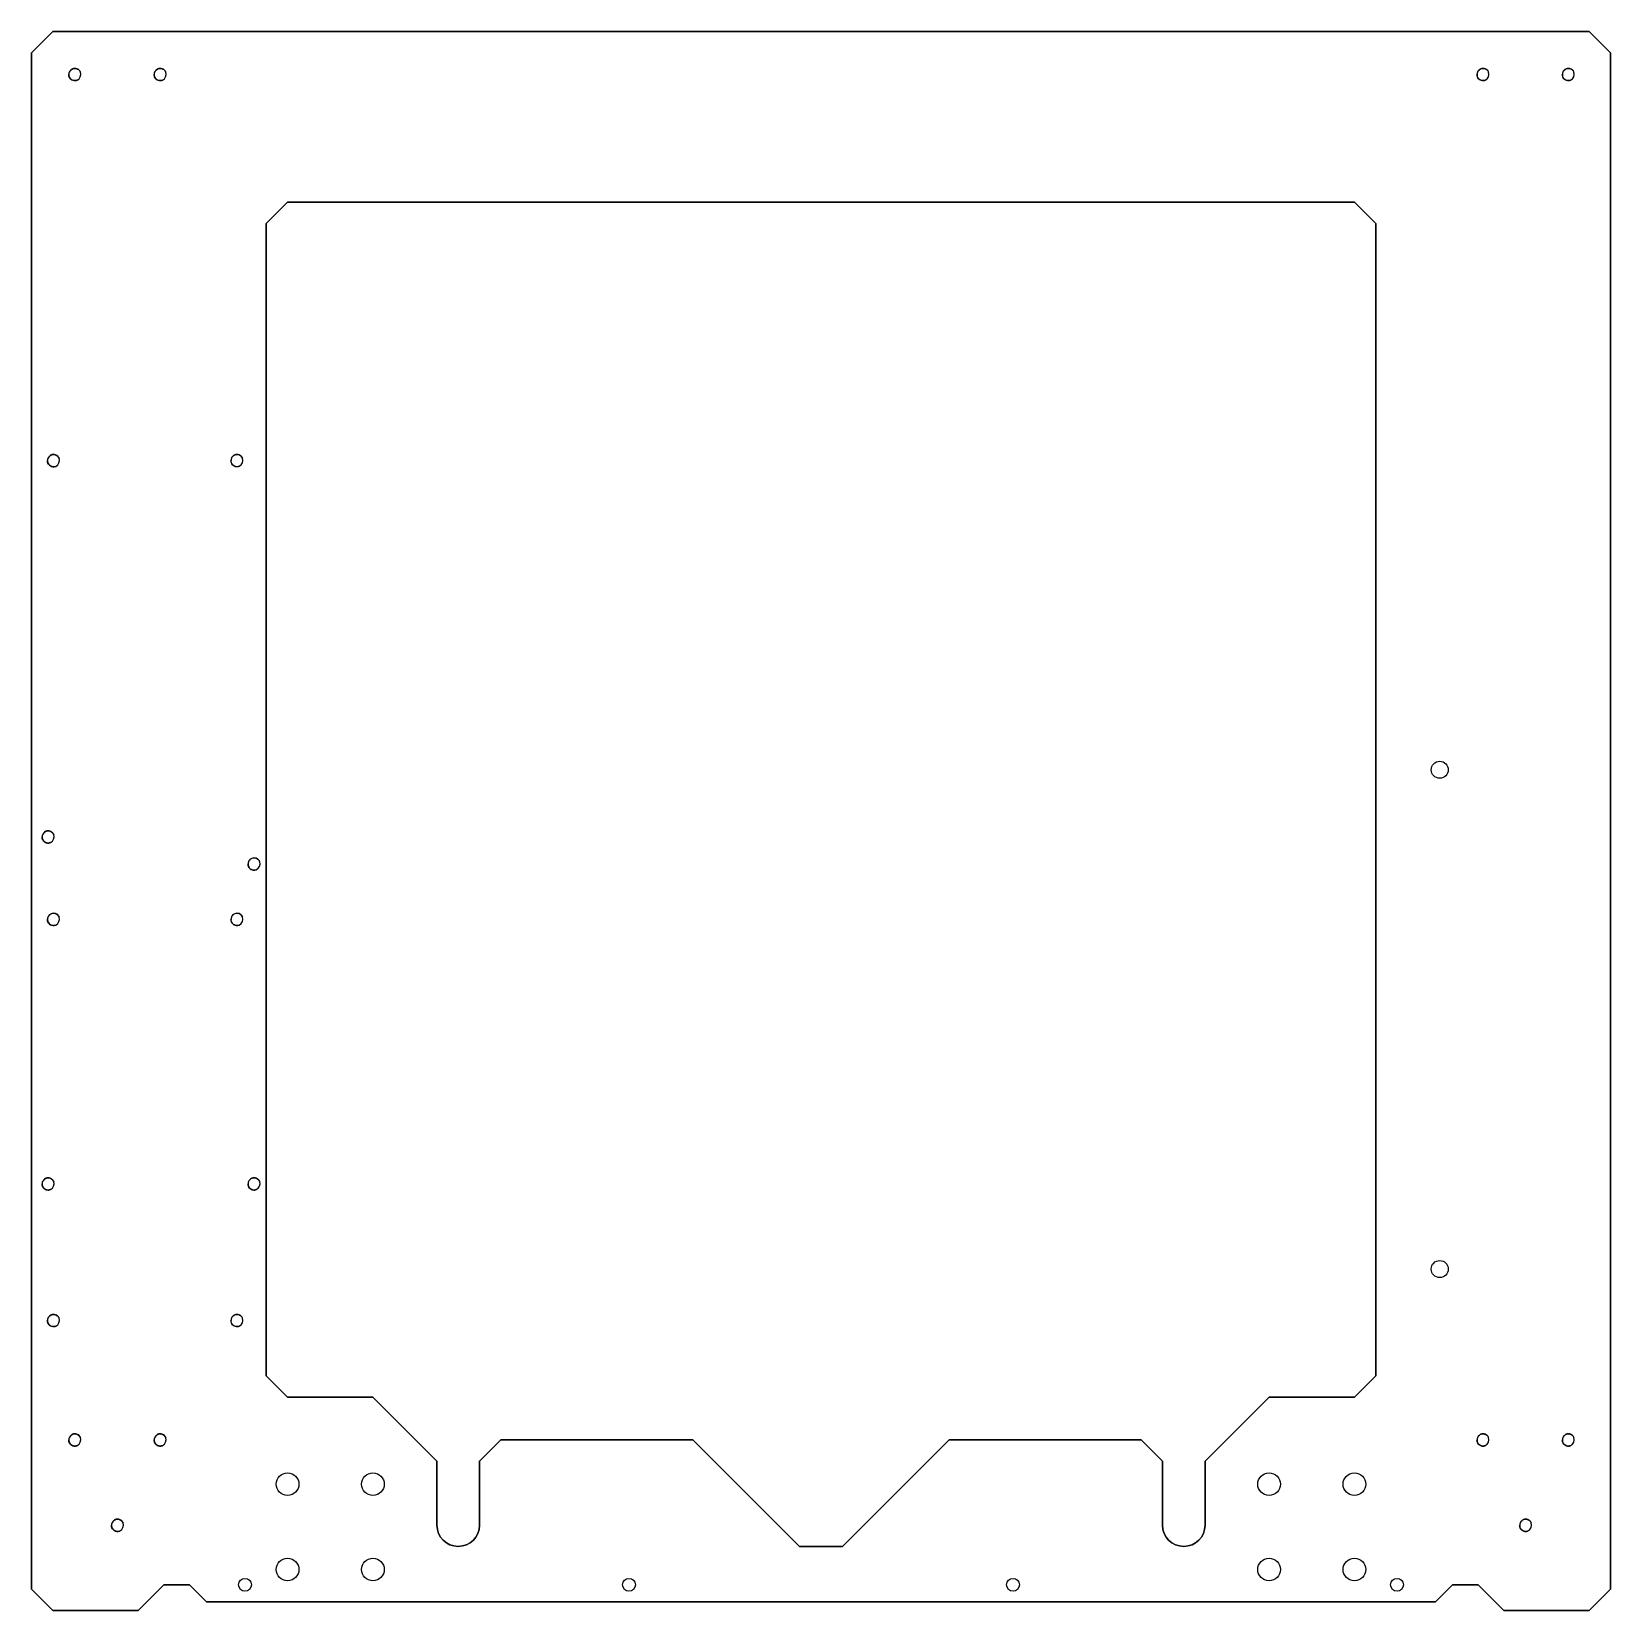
# Model space of a CAD drawing. Header units: millimetres. Extents: x 0 to 370, y 0 to 370.
import ezdxf

# ---------------------------------------------------------------- set-up
doc = ezdxf.new("R2010")
doc.units = ezdxf.units.MM
doc.layers.get('0').update_dxf_attribs({"linetype": 'CONTINUOUS'})

msp = doc.modelspace()

# ---------------------------------------------------------------- linework, layer by layer
for points in [[(5, 370), (365, 370), (370, 365), (370, 5), (365, 0), (345, 0), (339, 6), (333, 6), (329, 2), (41, 2), (37, 6), (31, 6), (25, 0), (5, 0), (0, 5), (0, 365)], [(365, 370), (5, 370), (0, 365), (0, 5), (5, 0), (25, 0), (31, 6), (37, 6), (41, 2), (329, 2), (333, 6), (339, 6), (345, 0), (365, 0), (370, 5), (370, 365)]]:
    msp.add_lwpolyline(points, close=True)
for points in [[(310, 50), (315, 55), (315, 325), (310, 330), (60, 330), (55, 325), (55, 55), (60, 50), (80, 50), (95, 35), (95, 20, 1), (105, 20), (105, 35), (110, 40), (155, 40), (180, 15), (190, 15), (215, 40), (260, 40), (265, 35), (265, 20, 1), (275, 20), (275, 35), (290, 50)], [(315, 55), (310, 50), (290, 50), (275, 35), (275, 20, -1), (265, 20), (265, 35), (260, 40), (215, 40), (190, 15), (180, 15), (155, 40), (110, 40), (105, 35), (105, 20, -1), (95, 20), (95, 35), (80, 50), (60, 50), (55, 55), (55, 325), (60, 330), (310, 330), (315, 325)]]:
    msp.add_lwpolyline(points, format="xyb", close=True)
for centre, radius in [((330, 197), 2), ((330, 197), 2), ((330, 80), 2), ((330, 80), 2), ((60, 29.6), 2.65), ((60, 29.6), 2.65), ((80, 29.6), 2.65), ((80, 29.6), 2.65), ((290, 29.6), 2.65), ((290, 29.6), 2.65), ((310, 29.6), 2.65), ((310, 29.6), 2.65), ((60, 9.6), 2.65), ((60, 9.6), 2.65), ((80, 9.6), 2.65), ((80, 9.6), 2.65), ((290, 9.6), 2.65), ((290, 9.6), 2.65), ((310, 9.6), 2.65), ((310, 9.6), 2.65), ((50, 6), 1.5), ((50, 6), 1.5), ((140, 6), 1.5), ((140, 6), 1.5), ((230, 6), 1.5), ((230, 6), 1.5), ((320, 6), 1.5), ((320, 6), 1.5)]:
    msp.add_circle(centre, radius)
for centre, radius, start, end in [((10, 360), 1.26, 135, 180), ((10, 360), 1.26, 135, 180), ((10, 360), 1.54, -64.2297, 19.2297), ((10, 360), 1.54, -64.2297, 19.2297), ((30, 360), 1.26, 135, 180), ((30, 360), 1.26, 135, 180), ((30, 360), 1.54, -64.2297, 19.2297), ((30, 360), 1.54, -64.2297, 19.2297), ((340, 360), 1.26, 135, 180), ((340, 360), 1.26, 135, 180), ((340, 360), 1.54, -64.2297, 19.2297), ((340, 360), 1.54, -64.2297, 19.2297), ((360, 360), 1.26, 135, 180), ((360, 360), 1.26, 135, 180), ((360, 360), 1.54, -64.2297, 19.2297), ((360, 360), 1.54, -64.2297, 19.2297), ((5, 269.5), 1.26, 135, 180), ((5, 269.5), 1.26, 135, 180), ((48, 269.53), 1.26, 135, 180), ((48, 269.53), 1.26, 135, 180), ((5, 269.5), 1.54, -64.2297, 19.2297), ((5, 269.5), 1.54, -64.2297, 19.2297), ((48, 269.53), 1.54, -64.2297, 19.2297), ((48, 269.53), 1.54, -64.2297, 19.2297), ((3.74, 181.31), 1.26, 135, 180), ((3.74, 181.31), 1.26, 135, 180), ((3.74, 181.31), 1.54, -64.2297, 19.2297), ((3.74, 181.31), 1.54, -64.2297, 19.2297), ((52, 174.96), 1.26, 135, 180), ((52, 174.96), 1.26, 135, 180), ((52, 174.96), 1.54, -64.2297, 19.2297), ((52, 174.96), 1.54, -64.2297, 19.2297), ((5, 162), 1.26, 135, 180), ((5, 162), 1.26, 135, 180), ((48, 162), 1.26, 135, 180), ((48, 162), 1.26, 135, 180), ((5, 162), 1.54, -64.2297, 19.2297), ((5, 162), 1.54, -64.2297, 19.2297), ((48, 162), 1.54, -64.2297, 19.2297), ((48, 162), 1.54, -64.2297, 19.2297), ((3.74, 100), 1.26, 135, 180), ((3.74, 100), 1.26, 135, 180), ((3.74, 100), 1.54, -64.2297, 19.2297), ((3.74, 100), 1.54, -64.2297, 19.2297), ((52, 100), 1.26, 135, 180), ((52, 100), 1.26, 135, 180), ((52, 100), 1.54, -64.2297, 19.2297), ((52, 100), 1.54, -64.2297, 19.2297), ((5, 68), 1.26, 135, 180), ((5, 68), 1.26, 135, 180), ((5, 68), 1.54, -64.2297, 19.2297), ((5, 68), 1.54, -64.2297, 19.2297), ((48, 68), 1.26, 135, 180), ((48, 68), 1.26, 135, 180), ((48, 68), 1.54, -64.2297, 19.2297), ((48, 68), 1.54, -64.2297, 19.2297), ((10, 40), 1.26, 135, 180), ((10, 40), 1.26, 135, 180), ((30, 40), 1.26, 135, 180), ((30, 40), 1.26, 135, 180), ((340, 40), 1.26, 135, 180), ((340, 40), 1.26, 135, 180), ((360, 40), 1.26, 135, 180), ((360, 40), 1.26, 135, 180), ((10, 40), 1.54, -64.2297, 19.2297), ((10, 40), 1.54, -64.2297, 19.2297), ((30, 40), 1.54, -64.2297, 19.2297), ((30, 40), 1.54, -64.2297, 19.2297), ((340, 40), 1.54, -64.2297, 19.2297), ((340, 40), 1.54, -64.2297, 19.2297), ((360, 40), 1.54, -64.2297, 19.2297), ((360, 40), 1.54, -64.2297, 19.2297), ((20, 20), 1.26, 135, 180), ((20, 20), 1.26, 135, 180), ((20, 20), 1.54, -64.2297, 19.2297), ((20, 20), 1.54, -64.2297, 19.2297), ((350, 20), 1.26, 135, 180), ((350, 20), 1.26, 135, 180), ((350, 20), 1.54, -64.2297, 19.2297), ((350, 20), 1.54, -64.2297, 19.2297)]:
    msp.add_arc(centre, radius, start, end)
for points, knots in [([(10.67, 358.61), (10.49, 358.54), (10.29, 358.51), (9.9, 358.52), (9.72, 358.56), (9.38, 358.71), (9.23, 358.82), (8.98, 359.08), (8.88, 359.23), (8.78, 359.49), (8.75, 359.59), (8.73, 359.8), (8.72, 359.9), (8.74, 360)], [0, 0, 0, 0, 0.0590387, 0.0590387, 0.1160334, 0.1160334, 0.1709834, 0.1709834, 0.2238878, 0.2238878, 0.2555052, 0.2555052, 0.2863474, 0.2863474, 0.2863474, 0.2863474]), ([(8.74, 360), (8.72, 359.83), (8.73, 359.67), (8.83, 359.34), (8.91, 359.18), (9.13, 358.9), (9.27, 358.79), (9.59, 358.61), (9.77, 358.55), (10.08, 358.51), (10.2, 358.51), (10.44, 358.54), (10.56, 358.57), (10.67, 358.61)], [0, 0, 0, 0, 0.050111, 0.050111, 0.1022615, 0.1022615, 0.1564505, 0.1564505, 0.2126771, 0.2126771, 0.2485205, 0.2485205, 0.2851428, 0.2851428, 0.2851428, 0.2851428]), ([(9.11, 360.89), (9.21, 361.02), (9.34, 361.13), (9.64, 361.3), (9.81, 361.35), (10.16, 361.39), (10.34, 361.38), (10.7, 361.28), (10.87, 361.19), (11.11, 361), (11.19, 360.92), (11.34, 360.73), (11.41, 360.62), (11.46, 360.51)], [0, 0, 0, 0, 0.050111, 0.050111, 0.1022615, 0.1022615, 0.1564505, 0.1564505, 0.2126771, 0.2126771, 0.2485205, 0.2485205, 0.2851428, 0.2851428, 0.2851428, 0.2851428]), ([(11.46, 360.51), (11.38, 360.69), (11.26, 360.85), (10.98, 361.11), (10.82, 361.22), (10.47, 361.35), (10.29, 361.38), (9.93, 361.38), (9.76, 361.34), (9.5, 361.23), (9.41, 361.17), (9.24, 361.05), (9.17, 360.97), (9.11, 360.89)], [0, 0, 0, 0, 0.0590387, 0.0590387, 0.1160334, 0.1160334, 0.1709834, 0.1709834, 0.2238878, 0.2238878, 0.2555052, 0.2555052, 0.2863474, 0.2863474, 0.2863474, 0.2863474]), ([(30.67, 358.61), (30.49, 358.54), (30.29, 358.51), (29.9, 358.52), (29.72, 358.56), (29.38, 358.71), (29.23, 358.82), (28.98, 359.08), (28.88, 359.23), (28.78, 359.49), (28.75, 359.59), (28.73, 359.8), (28.72, 359.9), (28.74, 360)], [0, 0, 0, 0, 0.0590387, 0.0590387, 0.1160334, 0.1160334, 0.1709834, 0.1709834, 0.2238878, 0.2238878, 0.2555052, 0.2555052, 0.2863474, 0.2863474, 0.2863474, 0.2863474]), ([(28.74, 360), (28.72, 359.83), (28.73, 359.67), (28.83, 359.34), (28.91, 359.18), (29.13, 358.9), (29.27, 358.79), (29.59, 358.61), (29.77, 358.55), (30.08, 358.51), (30.2, 358.51), (30.44, 358.54), (30.56, 358.57), (30.67, 358.61)], [0, 0, 0, 0, 0.050111, 0.050111, 0.1022615, 0.1022615, 0.1564505, 0.1564505, 0.2126771, 0.2126771, 0.2485205, 0.2485205, 0.2851428, 0.2851428, 0.2851428, 0.2851428]), ([(29.11, 360.89), (29.21, 361.02), (29.34, 361.13), (29.64, 361.3), (29.81, 361.35), (30.16, 361.39), (30.34, 361.38), (30.7, 361.28), (30.87, 361.19), (31.11, 361), (31.19, 360.92), (31.34, 360.73), (31.41, 360.62), (31.46, 360.51)], [0, 0, 0, 0, 0.050111, 0.050111, 0.1022615, 0.1022615, 0.1564505, 0.1564505, 0.2126771, 0.2126771, 0.2485205, 0.2485205, 0.2851428, 0.2851428, 0.2851428, 0.2851428]), ([(31.46, 360.51), (31.38, 360.69), (31.26, 360.85), (30.98, 361.11), (30.82, 361.22), (30.47, 361.35), (30.29, 361.38), (29.93, 361.38), (29.76, 361.34), (29.5, 361.23), (29.41, 361.17), (29.24, 361.05), (29.17, 360.97), (29.11, 360.89)], [0, 0, 0, 0, 0.0590387, 0.0590387, 0.1160334, 0.1160334, 0.1709834, 0.1709834, 0.2238878, 0.2238878, 0.2555052, 0.2555052, 0.2863474, 0.2863474, 0.2863474, 0.2863474]), ([(340.67, 358.61), (340.49, 358.54), (340.29, 358.51), (339.9, 358.52), (339.72, 358.56), (339.38, 358.71), (339.23, 358.82), (338.98, 359.08), (338.88, 359.23), (338.78, 359.49), (338.75, 359.59), (338.73, 359.8), (338.72, 359.9), (338.74, 360)], [0, 0, 0, 0, 0.0590387, 0.0590387, 0.1160334, 0.1160334, 0.1709834, 0.1709834, 0.2238878, 0.2238878, 0.2555052, 0.2555052, 0.2863474, 0.2863474, 0.2863474, 0.2863474]), ([(338.74, 360), (338.72, 359.83), (338.73, 359.67), (338.83, 359.34), (338.91, 359.18), (339.13, 358.9), (339.27, 358.79), (339.59, 358.61), (339.77, 358.55), (340.08, 358.51), (340.2, 358.51), (340.44, 358.54), (340.56, 358.57), (340.67, 358.61)], [0, 0, 0, 0, 0.050111, 0.050111, 0.1022615, 0.1022615, 0.1564505, 0.1564505, 0.2126771, 0.2126771, 0.2485205, 0.2485205, 0.2851428, 0.2851428, 0.2851428, 0.2851428]), ([(339.11, 360.89), (339.21, 361.02), (339.34, 361.13), (339.64, 361.3), (339.81, 361.35), (340.16, 361.39), (340.34, 361.38), (340.7, 361.28), (340.87, 361.19), (341.11, 361), (341.19, 360.92), (341.34, 360.73), (341.41, 360.62), (341.46, 360.51)], [0, 0, 0, 0, 0.050111, 0.050111, 0.1022615, 0.1022615, 0.1564505, 0.1564505, 0.2126771, 0.2126771, 0.2485205, 0.2485205, 0.2851428, 0.2851428, 0.2851428, 0.2851428]), ([(341.46, 360.51), (341.38, 360.69), (341.26, 360.85), (340.98, 361.11), (340.82, 361.22), (340.47, 361.35), (340.29, 361.38), (339.93, 361.38), (339.76, 361.34), (339.5, 361.23), (339.41, 361.17), (339.24, 361.05), (339.17, 360.97), (339.11, 360.89)], [0, 0, 0, 0, 0.0590387, 0.0590387, 0.1160334, 0.1160334, 0.1709834, 0.1709834, 0.2238878, 0.2238878, 0.2555052, 0.2555052, 0.2863474, 0.2863474, 0.2863474, 0.2863474]), ([(360.67, 358.61), (360.49, 358.54), (360.29, 358.51), (359.9, 358.52), (359.72, 358.56), (359.38, 358.71), (359.23, 358.82), (358.98, 359.08), (358.88, 359.23), (358.78, 359.49), (358.75, 359.59), (358.73, 359.8), (358.72, 359.9), (358.74, 360)], [0, 0, 0, 0, 0.0590387, 0.0590387, 0.1160334, 0.1160334, 0.1709834, 0.1709834, 0.2238878, 0.2238878, 0.2555052, 0.2555052, 0.2863474, 0.2863474, 0.2863474, 0.2863474]), ([(358.74, 360), (358.72, 359.83), (358.73, 359.67), (358.83, 359.34), (358.91, 359.18), (359.13, 358.9), (359.27, 358.79), (359.59, 358.61), (359.77, 358.55), (360.08, 358.51), (360.2, 358.51), (360.44, 358.54), (360.56, 358.57), (360.67, 358.61)], [0, 0, 0, 0, 0.050111, 0.050111, 0.1022615, 0.1022615, 0.1564505, 0.1564505, 0.2126771, 0.2126771, 0.2485205, 0.2485205, 0.2851428, 0.2851428, 0.2851428, 0.2851428]), ([(359.11, 360.89), (359.21, 361.02), (359.34, 361.13), (359.64, 361.3), (359.81, 361.35), (360.16, 361.39), (360.34, 361.38), (360.7, 361.28), (360.87, 361.19), (361.11, 361), (361.19, 360.92), (361.34, 360.73), (361.41, 360.62), (361.46, 360.51)], [0, 0, 0, 0, 0.050111, 0.050111, 0.1022615, 0.1022615, 0.1564505, 0.1564505, 0.2126771, 0.2126771, 0.2485205, 0.2485205, 0.2851428, 0.2851428, 0.2851428, 0.2851428]), ([(361.46, 360.51), (361.38, 360.69), (361.26, 360.85), (360.98, 361.11), (360.82, 361.22), (360.47, 361.35), (360.29, 361.38), (359.93, 361.38), (359.76, 361.34), (359.5, 361.23), (359.41, 361.17), (359.24, 361.05), (359.17, 360.97), (359.11, 360.89)], [0, 0, 0, 0, 0.0590387, 0.0590387, 0.1160334, 0.1160334, 0.1709834, 0.1709834, 0.2238878, 0.2238878, 0.2555052, 0.2555052, 0.2863474, 0.2863474, 0.2863474, 0.2863474]), ([(4.11, 270.39), (4.21, 270.52), (4.34, 270.63), (4.64, 270.8), (4.81, 270.85), (5.16, 270.89), (5.34, 270.88), (5.7, 270.78), (5.87, 270.69), (6.11, 270.5), (6.19, 270.42), (6.34, 270.23), (6.41, 270.12), (6.46, 270.01)], [0, 0, 0, 0, 0.050111, 0.050111, 0.1022615, 0.1022615, 0.1564505, 0.1564505, 0.2126771, 0.2126771, 0.2485205, 0.2485205, 0.2851428, 0.2851428, 0.2851428, 0.2851428]), ([(6.46, 270.01), (6.38, 270.19), (6.26, 270.35), (5.98, 270.61), (5.82, 270.72), (5.47, 270.85), (5.29, 270.88), (4.93, 270.88), (4.76, 270.84), (4.5, 270.73), (4.41, 270.67), (4.24, 270.55), (4.17, 270.47), (4.11, 270.39)], [0, 0, 0, 0, 0.0590387, 0.0590387, 0.1160334, 0.1160334, 0.1709834, 0.1709834, 0.2238878, 0.2238878, 0.2555052, 0.2555052, 0.2863474, 0.2863474, 0.2863474, 0.2863474]), ([(47.11, 270.42), (47.21, 270.55), (47.34, 270.66), (47.64, 270.82), (47.81, 270.88), (48.16, 270.92), (48.34, 270.9), (48.7, 270.8), (48.87, 270.72), (49.11, 270.53), (49.19, 270.44), (49.34, 270.25), (49.41, 270.15), (49.46, 270.03)], [0, 0, 0, 0, 0.050111, 0.050111, 0.1022615, 0.1022615, 0.1564505, 0.1564505, 0.2126771, 0.2126771, 0.2485205, 0.2485205, 0.2851428, 0.2851428, 0.2851428, 0.2851428]), ([(49.46, 270.03), (49.38, 270.21), (49.26, 270.38), (48.98, 270.64), (48.82, 270.74), (48.47, 270.88), (48.29, 270.91), (47.93, 270.9), (47.76, 270.86), (47.5, 270.75), (47.41, 270.7), (47.24, 270.57), (47.17, 270.5), (47.11, 270.42)], [0, 0, 0, 0, 0.0590387, 0.0590387, 0.1160334, 0.1160334, 0.1709834, 0.1709834, 0.2238878, 0.2238878, 0.2555052, 0.2555052, 0.2863474, 0.2863474, 0.2863474, 0.2863474]), ([(5.67, 268.11), (5.49, 268.04), (5.29, 268.01), (4.9, 268.02), (4.72, 268.06), (4.38, 268.21), (4.23, 268.32), (3.98, 268.58), (3.88, 268.73), (3.78, 268.99), (3.75, 269.09), (3.73, 269.3), (3.72, 269.4), (3.74, 269.5)], [0, 0, 0, 0, 0.0590387, 0.0590387, 0.1160334, 0.1160334, 0.1709834, 0.1709834, 0.2238878, 0.2238878, 0.2555052, 0.2555052, 0.2863474, 0.2863474, 0.2863474, 0.2863474]), ([(3.74, 269.5), (3.72, 269.33), (3.73, 269.17), (3.83, 268.84), (3.91, 268.68), (4.13, 268.4), (4.27, 268.29), (4.59, 268.11), (4.77, 268.05), (5.08, 268.01), (5.2, 268.01), (5.44, 268.04), (5.56, 268.07), (5.67, 268.11)], [0, 0, 0, 0, 0.050111, 0.050111, 0.1022615, 0.1022615, 0.1564505, 0.1564505, 0.2126771, 0.2126771, 0.2485205, 0.2485205, 0.2851428, 0.2851428, 0.2851428, 0.2851428]), ([(48.67, 268.14), (48.49, 268.07), (48.29, 268.03), (47.9, 268.04), (47.72, 268.09), (47.38, 268.24), (47.23, 268.34), (46.98, 268.6), (46.88, 268.75), (46.78, 269.01), (46.75, 269.12), (46.73, 269.32), (46.72, 269.42), (46.74, 269.53)], [0, 0, 0, 0, 0.0590387, 0.0590387, 0.1160334, 0.1160334, 0.1709834, 0.1709834, 0.2238878, 0.2238878, 0.2555052, 0.2555052, 0.2863474, 0.2863474, 0.2863474, 0.2863474]), ([(46.74, 269.53), (46.72, 269.36), (46.73, 269.19), (46.83, 268.86), (46.91, 268.71), (47.13, 268.43), (47.27, 268.31), (47.59, 268.13), (47.77, 268.07), (48.08, 268.04), (48.2, 268.04), (48.44, 268.06), (48.56, 268.09), (48.67, 268.14)], [0, 0, 0, 0, 0.050111, 0.050111, 0.1022615, 0.1022615, 0.1564505, 0.1564505, 0.2126771, 0.2126771, 0.2485205, 0.2485205, 0.2851428, 0.2851428, 0.2851428, 0.2851428]), ([(4.41, 179.93), (4.23, 179.86), (4.03, 179.82), (3.64, 179.83), (3.46, 179.88), (3.12, 180.03), (2.97, 180.13), (2.72, 180.39), (2.62, 180.54), (2.52, 180.8), (2.49, 180.9), (2.47, 181.11), (2.46, 181.21), (2.48, 181.31)], [0, 0, 0, 0, 0.0590387, 0.0590387, 0.1160334, 0.1160334, 0.1709834, 0.1709834, 0.2238878, 0.2238878, 0.2555052, 0.2555052, 0.2863474, 0.2863474, 0.2863474, 0.2863474]), ([(2.48, 181.31), (2.46, 181.15), (2.47, 180.98), (2.57, 180.65), (2.65, 180.5), (2.87, 180.22), (3.01, 180.1), (3.33, 179.92), (3.51, 179.86), (3.82, 179.82), (3.94, 179.82), (4.18, 179.85), (4.3, 179.88), (4.41, 179.93)], [0, 0, 0, 0, 0.050111, 0.050111, 0.1022615, 0.1022615, 0.1564505, 0.1564505, 0.2126771, 0.2126771, 0.2485205, 0.2485205, 0.2851428, 0.2851428, 0.2851428, 0.2851428]), ([(2.85, 182.21), (2.95, 182.34), (3.08, 182.45), (3.38, 182.61), (3.55, 182.67), (3.9, 182.71), (4.08, 182.69), (4.44, 182.59), (4.61, 182.5), (4.85, 182.32), (4.93, 182.23), (5.08, 182.04), (5.15, 181.93), (5.2, 181.82)], [0, 0, 0, 0, 0.050111, 0.050111, 0.1022615, 0.1022615, 0.1564505, 0.1564505, 0.2126771, 0.2126771, 0.2485205, 0.2485205, 0.2851428, 0.2851428, 0.2851428, 0.2851428]), ([(5.2, 181.82), (5.12, 182), (5, 182.16), (4.72, 182.43), (4.56, 182.53), (4.21, 182.67), (4.03, 182.7), (3.67, 182.69), (3.5, 182.65), (3.24, 182.54), (3.15, 182.49), (2.98, 182.36), (2.91, 182.29), (2.85, 182.21)], [0, 0, 0, 0, 0.0590387, 0.0590387, 0.1160334, 0.1160334, 0.1709834, 0.1709834, 0.2238878, 0.2238878, 0.2555052, 0.2555052, 0.2863474, 0.2863474, 0.2863474, 0.2863474]), ([(52.67, 173.58), (52.49, 173.51), (52.29, 173.47), (51.9, 173.48), (51.72, 173.53), (51.38, 173.68), (51.23, 173.78), (50.98, 174.04), (50.88, 174.19), (50.78, 174.45), (50.75, 174.55), (50.73, 174.76), (50.72, 174.86), (50.74, 174.96)], [0, 0, 0, 0, 0.0590387, 0.0590387, 0.1160334, 0.1160334, 0.1709834, 0.1709834, 0.2238878, 0.2238878, 0.2555052, 0.2555052, 0.2863474, 0.2863474, 0.2863474, 0.2863474]), ([(50.74, 174.96), (50.72, 174.8), (50.73, 174.63), (50.83, 174.3), (50.91, 174.15), (51.13, 173.87), (51.27, 173.75), (51.59, 173.57), (51.77, 173.51), (52.08, 173.47), (52.2, 173.47), (52.44, 173.5), (52.56, 173.53), (52.67, 173.58)], [0, 0, 0, 0, 0.050111, 0.050111, 0.1022615, 0.1022615, 0.1564505, 0.1564505, 0.2126771, 0.2126771, 0.2485205, 0.2485205, 0.2851428, 0.2851428, 0.2851428, 0.2851428]), ([(51.11, 175.86), (51.21, 175.99), (51.34, 176.1), (51.64, 176.26), (51.81, 176.32), (52.16, 176.36), (52.34, 176.34), (52.7, 176.24), (52.87, 176.15), (53.11, 175.97), (53.19, 175.88), (53.34, 175.69), (53.41, 175.58), (53.46, 175.47)], [0, 0, 0, 0, 0.050111, 0.050111, 0.1022615, 0.1022615, 0.1564505, 0.1564505, 0.2126771, 0.2126771, 0.2485205, 0.2485205, 0.2851428, 0.2851428, 0.2851428, 0.2851428]), ([(53.46, 175.47), (53.38, 175.65), (53.26, 175.81), (52.98, 176.08), (52.82, 176.18), (52.47, 176.32), (52.29, 176.35), (51.93, 176.34), (51.76, 176.3), (51.5, 176.19), (51.41, 176.14), (51.24, 176.01), (51.17, 175.94), (51.11, 175.86)], [0, 0, 0, 0, 0.0590387, 0.0590387, 0.1160334, 0.1160334, 0.1709834, 0.1709834, 0.2238878, 0.2238878, 0.2555052, 0.2555052, 0.2863474, 0.2863474, 0.2863474, 0.2863474]), ([(4.11, 162.89), (4.21, 163.02), (4.34, 163.13), (4.64, 163.3), (4.81, 163.35), (5.16, 163.39), (5.34, 163.38), (5.7, 163.28), (5.87, 163.19), (6.11, 163), (6.19, 162.92), (6.34, 162.73), (6.41, 162.62), (6.46, 162.51)], [0, 0, 0, 0, 0.050111, 0.050111, 0.1022615, 0.1022615, 0.1564505, 0.1564505, 0.2126771, 0.2126771, 0.2485205, 0.2485205, 0.2851428, 0.2851428, 0.2851428, 0.2851428]), ([(6.46, 162.51), (6.38, 162.69), (6.26, 162.85), (5.98, 163.11), (5.82, 163.22), (5.47, 163.35), (5.29, 163.38), (4.93, 163.38), (4.76, 163.34), (4.5, 163.23), (4.41, 163.17), (4.24, 163.05), (4.17, 162.97), (4.11, 162.89)], [0, 0, 0, 0, 0.0590387, 0.0590387, 0.1160334, 0.1160334, 0.1709834, 0.1709834, 0.2238878, 0.2238878, 0.2555052, 0.2555052, 0.2863474, 0.2863474, 0.2863474, 0.2863474]), ([(47.11, 162.89), (47.21, 163.02), (47.34, 163.13), (47.64, 163.3), (47.81, 163.35), (48.16, 163.39), (48.34, 163.38), (48.7, 163.28), (48.87, 163.19), (49.11, 163), (49.19, 162.92), (49.34, 162.73), (49.41, 162.62), (49.46, 162.51)], [0, 0, 0, 0, 0.050111, 0.050111, 0.1022615, 0.1022615, 0.1564505, 0.1564505, 0.2126771, 0.2126771, 0.2485205, 0.2485205, 0.2851428, 0.2851428, 0.2851428, 0.2851428]), ([(49.46, 162.51), (49.38, 162.69), (49.26, 162.85), (48.98, 163.11), (48.82, 163.22), (48.47, 163.35), (48.29, 163.38), (47.93, 163.38), (47.76, 163.34), (47.5, 163.23), (47.41, 163.17), (47.24, 163.05), (47.17, 162.97), (47.11, 162.89)], [0, 0, 0, 0, 0.0590387, 0.0590387, 0.1160334, 0.1160334, 0.1709834, 0.1709834, 0.2238878, 0.2238878, 0.2555052, 0.2555052, 0.2863474, 0.2863474, 0.2863474, 0.2863474]), ([(5.67, 160.61), (5.49, 160.54), (5.29, 160.51), (4.9, 160.52), (4.72, 160.56), (4.38, 160.71), (4.23, 160.82), (3.98, 161.08), (3.88, 161.23), (3.78, 161.49), (3.75, 161.59), (3.73, 161.8), (3.72, 161.9), (3.74, 162)], [0, 0, 0, 0, 0.0590387, 0.0590387, 0.1160334, 0.1160334, 0.1709834, 0.1709834, 0.2238878, 0.2238878, 0.2555052, 0.2555052, 0.2863474, 0.2863474, 0.2863474, 0.2863474]), ([(3.74, 162), (3.72, 161.83), (3.73, 161.67), (3.83, 161.34), (3.91, 161.18), (4.13, 160.9), (4.27, 160.79), (4.59, 160.61), (4.77, 160.55), (5.08, 160.51), (5.2, 160.51), (5.44, 160.54), (5.56, 160.57), (5.67, 160.61)], [0, 0, 0, 0, 0.050111, 0.050111, 0.1022615, 0.1022615, 0.1564505, 0.1564505, 0.2126771, 0.2126771, 0.2485205, 0.2485205, 0.2851428, 0.2851428, 0.2851428, 0.2851428]), ([(48.67, 160.61), (48.49, 160.54), (48.29, 160.51), (47.9, 160.52), (47.72, 160.56), (47.38, 160.71), (47.23, 160.82), (46.98, 161.08), (46.88, 161.23), (46.78, 161.49), (46.75, 161.59), (46.73, 161.8), (46.72, 161.9), (46.74, 162)], [0, 0, 0, 0, 0.0590387, 0.0590387, 0.1160334, 0.1160334, 0.1709834, 0.1709834, 0.2238878, 0.2238878, 0.2555052, 0.2555052, 0.2863474, 0.2863474, 0.2863474, 0.2863474]), ([(46.74, 162), (46.72, 161.83), (46.73, 161.67), (46.83, 161.34), (46.91, 161.18), (47.13, 160.9), (47.27, 160.79), (47.59, 160.61), (47.77, 160.55), (48.08, 160.51), (48.2, 160.51), (48.44, 160.54), (48.56, 160.57), (48.67, 160.61)], [0, 0, 0, 0, 0.050111, 0.050111, 0.1022615, 0.1022615, 0.1564505, 0.1564505, 0.2126771, 0.2126771, 0.2485205, 0.2485205, 0.2851428, 0.2851428, 0.2851428, 0.2851428]), ([(4.41, 98.61), (4.23, 98.54), (4.03, 98.51), (3.64, 98.52), (3.46, 98.56), (3.12, 98.71), (2.97, 98.82), (2.72, 99.08), (2.62, 99.23), (2.52, 99.49), (2.49, 99.59), (2.47, 99.8), (2.46, 99.9), (2.48, 100)], [0, 0, 0, 0, 0.0590387, 0.0590387, 0.1160334, 0.1160334, 0.1709834, 0.1709834, 0.2238878, 0.2238878, 0.2555052, 0.2555052, 0.2863474, 0.2863474, 0.2863474, 0.2863474]), ([(2.48, 100), (2.46, 99.83), (2.47, 99.67), (2.57, 99.34), (2.65, 99.18), (2.87, 98.9), (3.01, 98.79), (3.33, 98.61), (3.51, 98.55), (3.82, 98.51), (3.94, 98.51), (4.18, 98.54), (4.3, 98.57), (4.41, 98.61)], [0, 0, 0, 0, 0.050111, 0.050111, 0.1022615, 0.1022615, 0.1564505, 0.1564505, 0.2126771, 0.2126771, 0.2485205, 0.2485205, 0.2851428, 0.2851428, 0.2851428, 0.2851428]), ([(2.85, 100.89), (2.95, 101.02), (3.08, 101.13), (3.38, 101.3), (3.55, 101.35), (3.9, 101.39), (4.08, 101.38), (4.44, 101.28), (4.61, 101.19), (4.85, 101), (4.93, 100.92), (5.08, 100.73), (5.15, 100.62), (5.2, 100.51)], [0, 0, 0, 0, 0.050111, 0.050111, 0.1022615, 0.1022615, 0.1564505, 0.1564505, 0.2126771, 0.2126771, 0.2485205, 0.2485205, 0.2851428, 0.2851428, 0.2851428, 0.2851428]), ([(5.2, 100.51), (5.12, 100.69), (5, 100.85), (4.72, 101.11), (4.56, 101.22), (4.21, 101.35), (4.03, 101.38), (3.67, 101.38), (3.5, 101.34), (3.24, 101.23), (3.15, 101.17), (2.98, 101.05), (2.91, 100.97), (2.85, 100.89)], [0, 0, 0, 0, 0.0590387, 0.0590387, 0.1160334, 0.1160334, 0.1709834, 0.1709834, 0.2238878, 0.2238878, 0.2555052, 0.2555052, 0.2863474, 0.2863474, 0.2863474, 0.2863474]), ([(52.67, 98.61), (52.49, 98.54), (52.29, 98.51), (51.9, 98.52), (51.72, 98.56), (51.38, 98.71), (51.23, 98.82), (50.98, 99.08), (50.88, 99.23), (50.78, 99.49), (50.75, 99.59), (50.73, 99.8), (50.72, 99.9), (50.74, 100)], [0, 0, 0, 0, 0.0590387, 0.0590387, 0.1160334, 0.1160334, 0.1709834, 0.1709834, 0.2238878, 0.2238878, 0.2555052, 0.2555052, 0.2863474, 0.2863474, 0.2863474, 0.2863474]), ([(50.74, 100), (50.72, 99.83), (50.73, 99.67), (50.83, 99.34), (50.91, 99.18), (51.13, 98.9), (51.27, 98.79), (51.59, 98.61), (51.77, 98.55), (52.08, 98.51), (52.2, 98.51), (52.44, 98.54), (52.56, 98.57), (52.67, 98.61)], [0, 0, 0, 0, 0.050111, 0.050111, 0.1022615, 0.1022615, 0.1564505, 0.1564505, 0.2126771, 0.2126771, 0.2485205, 0.2485205, 0.2851428, 0.2851428, 0.2851428, 0.2851428]), ([(51.11, 100.89), (51.21, 101.02), (51.34, 101.13), (51.64, 101.3), (51.81, 101.35), (52.16, 101.39), (52.34, 101.38), (52.7, 101.28), (52.87, 101.19), (53.11, 101), (53.19, 100.92), (53.34, 100.73), (53.41, 100.62), (53.46, 100.51)], [0, 0, 0, 0, 0.050111, 0.050111, 0.1022615, 0.1022615, 0.1564505, 0.1564505, 0.2126771, 0.2126771, 0.2485205, 0.2485205, 0.2851428, 0.2851428, 0.2851428, 0.2851428]), ([(53.46, 100.51), (53.38, 100.69), (53.26, 100.85), (52.98, 101.11), (52.82, 101.22), (52.47, 101.35), (52.29, 101.38), (51.93, 101.38), (51.76, 101.34), (51.5, 101.23), (51.41, 101.17), (51.24, 101.05), (51.17, 100.97), (51.11, 100.89)], [0, 0, 0, 0, 0.0590387, 0.0590387, 0.1160334, 0.1160334, 0.1709834, 0.1709834, 0.2238878, 0.2238878, 0.2555052, 0.2555052, 0.2863474, 0.2863474, 0.2863474, 0.2863474]), ([(5.67, 66.61), (5.49, 66.54), (5.29, 66.51), (4.9, 66.52), (4.72, 66.56), (4.38, 66.71), (4.23, 66.82), (3.98, 67.08), (3.88, 67.23), (3.78, 67.49), (3.75, 67.59), (3.73, 67.8), (3.72, 67.9), (3.74, 68)], [0, 0, 0, 0, 0.0590387, 0.0590387, 0.1160334, 0.1160334, 0.1709834, 0.1709834, 0.2238878, 0.2238878, 0.2555052, 0.2555052, 0.2863474, 0.2863474, 0.2863474, 0.2863474]), ([(3.74, 68), (3.72, 67.83), (3.73, 67.67), (3.83, 67.34), (3.91, 67.18), (4.13, 66.9), (4.27, 66.79), (4.59, 66.61), (4.77, 66.55), (5.08, 66.51), (5.2, 66.51), (5.44, 66.54), (5.56, 66.57), (5.67, 66.61)], [0, 0, 0, 0, 0.050111, 0.050111, 0.1022615, 0.1022615, 0.1564505, 0.1564505, 0.2126771, 0.2126771, 0.2485205, 0.2485205, 0.2851428, 0.2851428, 0.2851428, 0.2851428]), ([(4.11, 68.89), (4.21, 69.02), (4.34, 69.13), (4.64, 69.3), (4.81, 69.35), (5.16, 69.39), (5.34, 69.38), (5.7, 69.28), (5.87, 69.19), (6.11, 69), (6.19, 68.92), (6.34, 68.73), (6.41, 68.62), (6.46, 68.51)], [0, 0, 0, 0, 0.050111, 0.050111, 0.1022615, 0.1022615, 0.1564505, 0.1564505, 0.2126771, 0.2126771, 0.2485205, 0.2485205, 0.2851428, 0.2851428, 0.2851428, 0.2851428]), ([(6.46, 68.51), (6.38, 68.69), (6.26, 68.85), (5.98, 69.11), (5.82, 69.22), (5.47, 69.35), (5.29, 69.38), (4.93, 69.38), (4.76, 69.34), (4.5, 69.23), (4.41, 69.17), (4.24, 69.05), (4.17, 68.97), (4.11, 68.89)], [0, 0, 0, 0, 0.0590387, 0.0590387, 0.1160334, 0.1160334, 0.1709834, 0.1709834, 0.2238878, 0.2238878, 0.2555052, 0.2555052, 0.2863474, 0.2863474, 0.2863474, 0.2863474]), ([(48.67, 66.61), (48.49, 66.54), (48.29, 66.51), (47.9, 66.52), (47.72, 66.56), (47.38, 66.71), (47.23, 66.82), (46.98, 67.08), (46.88, 67.23), (46.78, 67.49), (46.75, 67.59), (46.73, 67.8), (46.72, 67.9), (46.74, 68)], [0, 0, 0, 0, 0.0590387, 0.0590387, 0.1160334, 0.1160334, 0.1709834, 0.1709834, 0.2238878, 0.2238878, 0.2555052, 0.2555052, 0.2863474, 0.2863474, 0.2863474, 0.2863474]), ([(46.74, 68), (46.72, 67.83), (46.73, 67.67), (46.83, 67.34), (46.91, 67.18), (47.13, 66.9), (47.27, 66.79), (47.59, 66.61), (47.77, 66.55), (48.08, 66.51), (48.2, 66.51), (48.44, 66.54), (48.56, 66.57), (48.67, 66.61)], [0, 0, 0, 0, 0.050111, 0.050111, 0.1022615, 0.1022615, 0.1564505, 0.1564505, 0.2126771, 0.2126771, 0.2485205, 0.2485205, 0.2851428, 0.2851428, 0.2851428, 0.2851428]), ([(47.11, 68.89), (47.21, 69.02), (47.34, 69.13), (47.64, 69.3), (47.81, 69.35), (48.16, 69.39), (48.34, 69.38), (48.7, 69.28), (48.87, 69.19), (49.11, 69), (49.19, 68.92), (49.34, 68.73), (49.41, 68.62), (49.46, 68.51)], [0, 0, 0, 0, 0.050111, 0.050111, 0.1022615, 0.1022615, 0.1564505, 0.1564505, 0.2126771, 0.2126771, 0.2485205, 0.2485205, 0.2851428, 0.2851428, 0.2851428, 0.2851428]), ([(49.46, 68.51), (49.38, 68.69), (49.26, 68.85), (48.98, 69.11), (48.82, 69.22), (48.47, 69.35), (48.29, 69.38), (47.93, 69.38), (47.76, 69.34), (47.5, 69.23), (47.41, 69.17), (47.24, 69.05), (47.17, 68.97), (47.11, 68.89)], [0, 0, 0, 0, 0.0590387, 0.0590387, 0.1160334, 0.1160334, 0.1709834, 0.1709834, 0.2238878, 0.2238878, 0.2555052, 0.2555052, 0.2863474, 0.2863474, 0.2863474, 0.2863474]), ([(9.11, 40.89), (9.21, 41.02), (9.34, 41.13), (9.64, 41.3), (9.81, 41.35), (10.16, 41.39), (10.34, 41.38), (10.7, 41.28), (10.87, 41.19), (11.11, 41), (11.19, 40.92), (11.34, 40.73), (11.41, 40.62), (11.46, 40.51)], [0, 0, 0, 0, 0.050111, 0.050111, 0.1022615, 0.1022615, 0.1564505, 0.1564505, 0.2126771, 0.2126771, 0.2485205, 0.2485205, 0.2851428, 0.2851428, 0.2851428, 0.2851428]), ([(11.46, 40.51), (11.38, 40.69), (11.26, 40.85), (10.98, 41.11), (10.82, 41.22), (10.47, 41.35), (10.29, 41.38), (9.93, 41.38), (9.76, 41.34), (9.5, 41.23), (9.41, 41.17), (9.24, 41.05), (9.17, 40.97), (9.11, 40.89)], [0, 0, 0, 0, 0.0590387, 0.0590387, 0.1160334, 0.1160334, 0.1709834, 0.1709834, 0.2238878, 0.2238878, 0.2555052, 0.2555052, 0.2863474, 0.2863474, 0.2863474, 0.2863474]), ([(29.11, 40.89), (29.21, 41.02), (29.34, 41.13), (29.64, 41.3), (29.81, 41.35), (30.16, 41.39), (30.34, 41.38), (30.7, 41.28), (30.87, 41.19), (31.11, 41), (31.19, 40.92), (31.34, 40.73), (31.41, 40.62), (31.46, 40.51)], [0, 0, 0, 0, 0.050111, 0.050111, 0.1022615, 0.1022615, 0.1564505, 0.1564505, 0.2126771, 0.2126771, 0.2485205, 0.2485205, 0.2851428, 0.2851428, 0.2851428, 0.2851428]), ([(31.46, 40.51), (31.38, 40.69), (31.26, 40.85), (30.98, 41.11), (30.82, 41.22), (30.47, 41.35), (30.29, 41.38), (29.93, 41.38), (29.76, 41.34), (29.5, 41.23), (29.41, 41.17), (29.24, 41.05), (29.17, 40.97), (29.11, 40.89)], [0, 0, 0, 0, 0.0590387, 0.0590387, 0.1160334, 0.1160334, 0.1709834, 0.1709834, 0.2238878, 0.2238878, 0.2555052, 0.2555052, 0.2863474, 0.2863474, 0.2863474, 0.2863474]), ([(339.11, 40.89), (339.21, 41.02), (339.34, 41.13), (339.64, 41.3), (339.81, 41.35), (340.16, 41.39), (340.34, 41.38), (340.7, 41.28), (340.87, 41.19), (341.11, 41), (341.19, 40.92), (341.34, 40.73), (341.41, 40.62), (341.46, 40.51)], [0, 0, 0, 0, 0.050111, 0.050111, 0.1022615, 0.1022615, 0.1564505, 0.1564505, 0.2126771, 0.2126771, 0.2485205, 0.2485205, 0.2851428, 0.2851428, 0.2851428, 0.2851428]), ([(341.46, 40.51), (341.38, 40.69), (341.26, 40.85), (340.98, 41.11), (340.82, 41.22), (340.47, 41.35), (340.29, 41.38), (339.93, 41.38), (339.76, 41.34), (339.5, 41.23), (339.41, 41.17), (339.24, 41.05), (339.17, 40.97), (339.11, 40.89)], [0, 0, 0, 0, 0.0590387, 0.0590387, 0.1160334, 0.1160334, 0.1709834, 0.1709834, 0.2238878, 0.2238878, 0.2555052, 0.2555052, 0.2863474, 0.2863474, 0.2863474, 0.2863474]), ([(359.11, 40.89), (359.21, 41.02), (359.34, 41.13), (359.64, 41.3), (359.81, 41.35), (360.16, 41.39), (360.34, 41.38), (360.7, 41.28), (360.87, 41.19), (361.11, 41), (361.19, 40.92), (361.34, 40.73), (361.41, 40.62), (361.46, 40.51)], [0, 0, 0, 0, 0.050111, 0.050111, 0.1022615, 0.1022615, 0.1564505, 0.1564505, 0.2126771, 0.2126771, 0.2485205, 0.2485205, 0.2851428, 0.2851428, 0.2851428, 0.2851428]), ([(361.46, 40.51), (361.38, 40.69), (361.26, 40.85), (360.98, 41.11), (360.82, 41.22), (360.47, 41.35), (360.29, 41.38), (359.93, 41.38), (359.76, 41.34), (359.5, 41.23), (359.41, 41.17), (359.24, 41.05), (359.17, 40.97), (359.11, 40.89)], [0, 0, 0, 0, 0.0590387, 0.0590387, 0.1160334, 0.1160334, 0.1709834, 0.1709834, 0.2238878, 0.2238878, 0.2555052, 0.2555052, 0.2863474, 0.2863474, 0.2863474, 0.2863474]), ([(10.67, 38.61), (10.49, 38.54), (10.29, 38.51), (9.9, 38.52), (9.72, 38.56), (9.38, 38.71), (9.23, 38.82), (8.98, 39.08), (8.88, 39.23), (8.78, 39.49), (8.75, 39.59), (8.73, 39.8), (8.72, 39.9), (8.74, 40)], [0, 0, 0, 0, 0.0590387, 0.0590387, 0.1160334, 0.1160334, 0.1709834, 0.1709834, 0.2238878, 0.2238878, 0.2555052, 0.2555052, 0.2863474, 0.2863474, 0.2863474, 0.2863474]), ([(8.74, 40), (8.72, 39.83), (8.73, 39.67), (8.83, 39.34), (8.91, 39.18), (9.13, 38.9), (9.27, 38.79), (9.59, 38.61), (9.77, 38.55), (10.08, 38.51), (10.2, 38.51), (10.44, 38.54), (10.56, 38.57), (10.67, 38.61)], [0, 0, 0, 0, 0.050111, 0.050111, 0.1022615, 0.1022615, 0.1564505, 0.1564505, 0.2126771, 0.2126771, 0.2485205, 0.2485205, 0.2851428, 0.2851428, 0.2851428, 0.2851428]), ([(30.67, 38.61), (30.49, 38.54), (30.29, 38.51), (29.9, 38.52), (29.72, 38.56), (29.38, 38.71), (29.23, 38.82), (28.98, 39.08), (28.88, 39.23), (28.78, 39.49), (28.75, 39.59), (28.73, 39.8), (28.72, 39.9), (28.74, 40)], [0, 0, 0, 0, 0.0590387, 0.0590387, 0.1160334, 0.1160334, 0.1709834, 0.1709834, 0.2238878, 0.2238878, 0.2555052, 0.2555052, 0.2863474, 0.2863474, 0.2863474, 0.2863474]), ([(28.74, 40), (28.72, 39.83), (28.73, 39.67), (28.83, 39.34), (28.91, 39.18), (29.13, 38.9), (29.27, 38.79), (29.59, 38.61), (29.77, 38.55), (30.08, 38.51), (30.2, 38.51), (30.44, 38.54), (30.56, 38.57), (30.67, 38.61)], [0, 0, 0, 0, 0.050111, 0.050111, 0.1022615, 0.1022615, 0.1564505, 0.1564505, 0.2126771, 0.2126771, 0.2485205, 0.2485205, 0.2851428, 0.2851428, 0.2851428, 0.2851428]), ([(340.67, 38.61), (340.49, 38.54), (340.29, 38.51), (339.9, 38.52), (339.72, 38.56), (339.38, 38.71), (339.23, 38.82), (338.98, 39.08), (338.88, 39.23), (338.78, 39.49), (338.75, 39.59), (338.73, 39.8), (338.72, 39.9), (338.74, 40)], [0, 0, 0, 0, 0.0590387, 0.0590387, 0.1160334, 0.1160334, 0.1709834, 0.1709834, 0.2238878, 0.2238878, 0.2555052, 0.2555052, 0.2863474, 0.2863474, 0.2863474, 0.2863474]), ([(338.74, 40), (338.72, 39.83), (338.73, 39.67), (338.83, 39.34), (338.91, 39.18), (339.13, 38.9), (339.27, 38.79), (339.59, 38.61), (339.77, 38.55), (340.08, 38.51), (340.2, 38.51), (340.44, 38.54), (340.56, 38.57), (340.67, 38.61)], [0, 0, 0, 0, 0.050111, 0.050111, 0.1022615, 0.1022615, 0.1564505, 0.1564505, 0.2126771, 0.2126771, 0.2485205, 0.2485205, 0.2851428, 0.2851428, 0.2851428, 0.2851428]), ([(360.67, 38.61), (360.49, 38.54), (360.29, 38.51), (359.9, 38.52), (359.72, 38.56), (359.38, 38.71), (359.23, 38.82), (358.98, 39.08), (358.88, 39.23), (358.78, 39.49), (358.75, 39.59), (358.73, 39.8), (358.72, 39.9), (358.74, 40)], [0, 0, 0, 0, 0.0590387, 0.0590387, 0.1160334, 0.1160334, 0.1709834, 0.1709834, 0.2238878, 0.2238878, 0.2555052, 0.2555052, 0.2863474, 0.2863474, 0.2863474, 0.2863474]), ([(358.74, 40), (358.72, 39.83), (358.73, 39.67), (358.83, 39.34), (358.91, 39.18), (359.13, 38.9), (359.27, 38.79), (359.59, 38.61), (359.77, 38.55), (360.08, 38.51), (360.2, 38.51), (360.44, 38.54), (360.56, 38.57), (360.67, 38.61)], [0, 0, 0, 0, 0.050111, 0.050111, 0.1022615, 0.1022615, 0.1564505, 0.1564505, 0.2126771, 0.2126771, 0.2485205, 0.2485205, 0.2851428, 0.2851428, 0.2851428, 0.2851428]), ([(20.67, 18.61), (20.49, 18.54), (20.29, 18.51), (19.9, 18.52), (19.72, 18.56), (19.38, 18.71), (19.23, 18.82), (18.98, 19.08), (18.88, 19.23), (18.78, 19.49), (18.75, 19.59), (18.73, 19.8), (18.72, 19.9), (18.74, 20)], [0, 0, 0, 0, 0.0590387, 0.0590387, 0.1160334, 0.1160334, 0.1709834, 0.1709834, 0.2238878, 0.2238878, 0.2555052, 0.2555052, 0.2863474, 0.2863474, 0.2863474, 0.2863474]), ([(18.74, 20), (18.72, 19.83), (18.73, 19.67), (18.83, 19.34), (18.91, 19.18), (19.13, 18.9), (19.27, 18.79), (19.59, 18.61), (19.77, 18.55), (20.08, 18.51), (20.2, 18.51), (20.44, 18.54), (20.56, 18.57), (20.67, 18.61)], [0, 0, 0, 0, 0.050111, 0.050111, 0.1022615, 0.1022615, 0.1564505, 0.1564505, 0.2126771, 0.2126771, 0.2485205, 0.2485205, 0.2851428, 0.2851428, 0.2851428, 0.2851428]), ([(19.11, 20.89), (19.21, 21.02), (19.34, 21.13), (19.64, 21.3), (19.81, 21.35), (20.16, 21.39), (20.34, 21.38), (20.7, 21.28), (20.87, 21.19), (21.11, 21), (21.19, 20.92), (21.34, 20.73), (21.41, 20.62), (21.46, 20.51)], [0, 0, 0, 0, 0.050111, 0.050111, 0.1022615, 0.1022615, 0.1564505, 0.1564505, 0.2126771, 0.2126771, 0.2485205, 0.2485205, 0.2851428, 0.2851428, 0.2851428, 0.2851428]), ([(21.46, 20.51), (21.38, 20.69), (21.26, 20.85), (20.98, 21.11), (20.82, 21.22), (20.47, 21.35), (20.29, 21.38), (19.93, 21.38), (19.76, 21.34), (19.5, 21.23), (19.41, 21.17), (19.24, 21.05), (19.17, 20.97), (19.11, 20.89)], [0, 0, 0, 0, 0.0590387, 0.0590387, 0.1160334, 0.1160334, 0.1709834, 0.1709834, 0.2238878, 0.2238878, 0.2555052, 0.2555052, 0.2863474, 0.2863474, 0.2863474, 0.2863474]), ([(350.67, 18.61), (350.49, 18.54), (350.29, 18.51), (349.9, 18.52), (349.72, 18.56), (349.38, 18.71), (349.23, 18.82), (348.98, 19.08), (348.88, 19.23), (348.78, 19.49), (348.75, 19.59), (348.73, 19.8), (348.72, 19.9), (348.74, 20)], [0, 0, 0, 0, 0.0590387, 0.0590387, 0.1160334, 0.1160334, 0.1709834, 0.1709834, 0.2238878, 0.2238878, 0.2555052, 0.2555052, 0.2863474, 0.2863474, 0.2863474, 0.2863474]), ([(348.74, 20), (348.72, 19.83), (348.73, 19.67), (348.83, 19.34), (348.91, 19.18), (349.13, 18.9), (349.27, 18.79), (349.59, 18.61), (349.77, 18.55), (350.08, 18.51), (350.2, 18.51), (350.44, 18.54), (350.56, 18.57), (350.67, 18.61)], [0, 0, 0, 0, 0.050111, 0.050111, 0.1022615, 0.1022615, 0.1564505, 0.1564505, 0.2126771, 0.2126771, 0.2485205, 0.2485205, 0.2851428, 0.2851428, 0.2851428, 0.2851428]), ([(349.11, 20.89), (349.21, 21.02), (349.34, 21.13), (349.64, 21.3), (349.81, 21.35), (350.16, 21.39), (350.34, 21.38), (350.7, 21.28), (350.87, 21.19), (351.11, 21), (351.19, 20.92), (351.34, 20.73), (351.41, 20.62), (351.46, 20.51)], [0, 0, 0, 0, 0.050111, 0.050111, 0.1022615, 0.1022615, 0.1564505, 0.1564505, 0.2126771, 0.2126771, 0.2485205, 0.2485205, 0.2851428, 0.2851428, 0.2851428, 0.2851428]), ([(351.46, 20.51), (351.38, 20.69), (351.26, 20.85), (350.98, 21.11), (350.82, 21.22), (350.47, 21.35), (350.29, 21.38), (349.93, 21.38), (349.76, 21.34), (349.5, 21.23), (349.41, 21.17), (349.24, 21.05), (349.17, 20.97), (349.11, 20.89)], [0, 0, 0, 0, 0.0590387, 0.0590387, 0.1160334, 0.1160334, 0.1709834, 0.1709834, 0.2238878, 0.2238878, 0.2555052, 0.2555052, 0.2863474, 0.2863474, 0.2863474, 0.2863474])]:
    msp.add_open_spline(points, degree=3, knots=knots)

doc.saveas('drawing.dxf')
